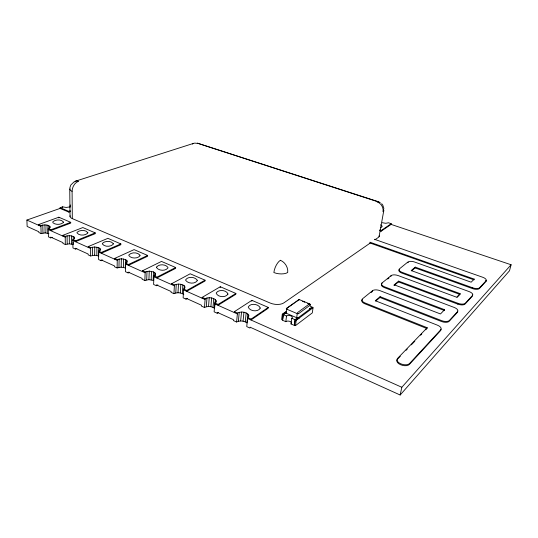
<?xml version="1.0" encoding="UTF-8"?>
<svg xmlns="http://www.w3.org/2000/svg" width="538" height="538" viewBox="0 0 538 538"><rect width="100%" height="100%" fill="white"/><g stroke="black" fill="none" stroke-linecap="round" stroke-linejoin="round"><path stroke-width="0.81" d="M88.225 247.399L88.225 246.592L107.896 238.341L120.848 243.922L120.828 244.716L101.319 253.243L101.326 252.423L120.848 243.922M90.653 247.668L94.722 246.962L98.736 247.702L98.669 255.96L94.675 255.214L90.633 255.947L90.653 247.668L88.225 246.592M92.496 255.402L92.529 247.144M94.675 255.214L94.722 246.962M62.912 236.115L62.899 235.314L82.839 227.554L95.233 232.887L95.226 233.674L75.428 241.696L75.421 240.889L72.879 239.753L72.946 247.944L75.387 249.047L76.9 248.421M96.84 255.409L96.894 247.157M98.736 247.702L99.954 248.509L100.377 249.471L99.927 250.426L98.662 251.239L98.602 259.558L101.151 260.715L102.65 260.042M286.512 308.24L286.465 308.429A1.029 0.525 7.7 0 0 286.774 309.182L297.225 313.634A1.036 0.531 8.2 0 0 298.644 313.607L298.644 313.365M99.933 250.99L99.954 248.509M101.151 260.715L101.164 259.901L114.5 265.927L114.486 266.747L117.109 267.931L121.164 267.144L125.273 267.917L125.475 259.531L121.353 258.758L117.271 259.524L114.735 258.395L114.715 259.215M117.109 267.931L117.271 259.524M118.965 267.352L119.14 258.96M121.164 267.144L121.353 258.758M123.377 267.346L123.572 258.96M125.475 259.531L126.78 260.379L127.271 261.387L126.887 262.396L125.663 263.264L125.455 271.71L128.131 272.921L129.597 272.208M126.712 262.9L126.78 260.379M128.131 272.921L128.152 272.1L142.126 278.415L142.099 279.242L144.85 280.486L148.912 279.639L153.135 280.439L153.498 271.919L149.248 271.125L145.166 271.946L142.503 270.762L142.476 271.596M147.634 255.456L128.454 264.501L128.434 265.335L147.6 256.263L147.634 255.456L134.09 249.619L114.735 258.395M298.644 313.607L310.251 305.073L309.511 303.842L299.222 299.572A1.009 0.773 55 0 0 298.254 300.083L295.631 301.939M144.85 280.486L145.166 271.946M146.692 279.868L147.015 271.34M148.912 279.639L149.248 271.125M151.171 279.841L151.521 271.327M153.498 271.919L154.877 272.813L155.455 273.876L155.139 274.945L153.969 275.866L153.599 284.447L156.403 285.718L157.842 284.958M154.742 275.913L154.877 272.813M155.388 275.429L155.455 273.876M156.403 285.718L156.437 284.878L171.097 291.502L171.05 292.342L173.935 293.654C177.063 292.275 181.037 292.416 183.814 294.521M175.677 267.527L156.888 277.164L156.854 278.011L175.63 268.354L175.677 267.527L161.494 261.421L142.503 270.762M234.286 312.551L234.373 311.67L237.46 313.042C241.017 311.307 246.444 311.636 248.738 315.207L248.677 316.485L247.675 317.595L246.734 326.6L249.988 328.072L250.083 327.191L400.164 395.006L509.493 270.782L511.1 264.757L391.106 224.4L381.139 231.192L379.593 230.661M171.582 284.582L171.629 283.728L190.196 273.781L205.059 280.184L204.998 281.018L186.679 291.314L186.733 290.453L205.059 280.184M173.935 293.654L174.426 284.972C177.58 283.634 181.548 283.768 184.352 285.853L185.025 286.976L184.783 288.112L183.66 289.088L183.122 297.81L186.061 299.141L187.466 298.334M175.765 292.988L176.262 284.326M177.997 292.739L178.508 284.091M180.311 292.941L180.829 284.293M182.348 293.566L182.88 284.911M184.157 289.007L184.352 285.853M186.061 299.141L186.114 298.287L201.508 305.248L201.447 306.102L204.48 307.474C207.655 305.947 211.743 306.209 214.581 308.355L215.308 299.552C212.443 297.433 208.361 297.164 205.153 298.657L202.214 297.353L202.154 298.213M204.48 307.474L205.153 298.657M206.283 306.761L206.969 297.965M208.536 306.492L209.228 297.702M210.896 306.7L211.609 297.911M213.021 307.353L213.741 298.556M215.308 299.552L216.081 300.735L215.926 301.939L214.864 302.981L214.124 311.838L217.218 313.237L218.636 312.343M215.946 302.343L216.081 300.735M217.218 313.237L217.291 312.376L233.479 319.693L233.398 320.561L236.585 322C239.807 320.312 244.017 320.722 246.922 322.894L247.857 313.95M235.893 293.459L218.092 304.421L218.018 305.288L235.805 294.306L235.893 293.459L220.291 286.741L202.214 297.353M220.217 287.581L220.291 286.741M236.585 322L237.46 313.042M238.361 321.24L239.249 312.302M240.634 320.944L241.528 312.013M243.048 321.152L243.963 312.222M245.254 321.838L246.182 312.901M248.563 316.835L248.738 315.207M251.791 301.199L251.878 300.345L268.274 307.4L268.173 308.267L250.984 319.996L251.078 319.108L268.274 307.4M286.256 311.441L282.295 314.266L281.623 319.552L282.658 319.996L283.331 314.71L285.759 312.955A1.029 0.525 7.7 0 1 285.913 312.645M283.553 314.548L282.692 314.165L285.779 311.959M285.759 312.955L285.779 312.8A1.029 0.525 7.7 0 0 286.25 313.25L296.667 317.723A1.036 0.531 8.2 0 0 297.581 317.864L295.167 319.814L294.447 325.134L295.496 325.591L312.302 312.894L313.062 307.716L312.033 307.285L309.78 308.96A1.009 0.511 8.7 0 1 309.646 309.256L298.059 317.857A1.036 0.531 8.2 0 1 297.561 318.019M286.25 313.25L286.774 309.182A1.036 0.424 -67.3 0 1 287.44 307.904L299.222 299.572A1.009 0.41 -67.8 0 1 299.639 299.854M285.779 312.8L283.244 314.609L282.524 320.251L285.799 321.684L286.539 316.035L282.295 314.266M297.581 317.864L295.086 319.72L294.313 325.389L290.991 323.943L291.751 318.281A3.107 1.607 7.8 0 0 290.897 315.88A3.107 1.607 7.8 0 0 286.539 316.035M295.389 319.653L296.263 320.029L299.296 317.77L298.597 317.474M295.496 325.591L296.223 320.271L313.062 307.716M296.263 320.029L299.296 317.756M296.667 317.723L297.225 313.634A1.042 0.417 -67.4 0 1 297.891 312.343L309.511 303.842A1.015 0.397 -67.9 0 1 309.901 304.333L307.702 303.419M309.78 308.96L309.807 308.785A1.009 0.511 8.7 0 0 309.686 308.577M379.068 236.666L383.702 211.057M381.139 231.192L381.274 230.486L391.234 223.7L388.449 222.766L385.793 223.304L382.215 222.692M369.936 242.201L474.173 279.087L471.167 282.194L414.61 262.033A5.239 2.192 11.7 0 0 407.858 262.033L399.485 268.825A5.346 2.293 11.6 0 0 402.108 272.356L460.118 293.634L456.654 297.218L398.194 275.584A5.454 2.401 11.5 0 0 391.106 275.617L382.007 282.995A5.568 2.515 11.4 0 0 384.583 286.815L444.596 309.7L440.481 313.963L379.949 290.641A5.689 2.636 11.2 0 0 372.484 290.715L372.336 291.529L371.092 292.537M391.106 224.4L391.234 223.7M382.007 282.995L381.859 283.795A5.568 2.522 11.4 0 0 384.428 287.622L444.408 310.527L444.596 309.7M375.739 301.045L379.956 297.494L380.11 296.673L441.637 320.635A6.066 2.838 14.2 0 0 449.344 320.487L457.522 311.643A5.931 2.697 14.2 0 0 454.133 307.42L394.226 284.81L394.072 285.611L398.456 281.912L398.618 281.125L458.006 303.318A5.804 2.569 14.2 0 0 465.309 303.217L472.478 295.47A5.689 2.448 14.1 0 0 469.102 291.583L411.2 270.547L415.255 267.137L472.667 287.803A5.568 2.34 14.1 0 0 479.62 287.743L486.016 280.829A5.467 2.239 14 0 0 482.66 277.238L374.387 239.262M390.951 276.404L391.106 275.617M411.617 270.829L415.094 267.904L415.255 267.137M400.164 395.006L401.825 387.273L511.1 264.757M425.847 329.781L427.199 327.716L365.02 302.961A5.817 2.771 11 0 1 362.511 298.805L372.484 290.715M457.044 297.42L459.929 294.427L460.118 293.634M398.456 281.912L457.811 304.131L458.006 303.318M474.173 279.087L473.978 279.854L369.808 242.934M415.094 267.904L472.478 288.59L472.667 287.803M472.478 288.59A5.568 2.34 14.1 0 0 479.425 288.523L485.814 281.596L486.016 280.829M69.879 187.614L70.808 185.038L73.941 181.979M70.034 216.532L69.752 188.999L70.148 188.179M427.199 327.716L397.562 358.402A6.712 3.564 14.2 0 0 400.844 363.829A6.712 3.564 14.2 0 0 409.546 363.52L440.756 329.774A6.207 2.986 14.2 0 0 437.367 325.154L375.295 300.722L380.11 296.673M400.279 356.297L397.374 359.31A6.712 3.571 14.2 0 0 400.655 364.744A6.712 3.571 14.2 0 0 409.351 364.434L440.555 330.628A6.207 2.993 14.3 0 0 440.918 329.121M406.089 350.272L407.253 349.061M411.321 344.845L414.805 341.226M420.622 335.201L421.779 333.997M394.226 284.81L398.618 281.125M387.703 279.04L389.001 277.985M309.807 308.785L312.161 307.037L310.204 306.223M286.465 308.429L294.326 302.867M370.131 243.115L283.849 302.887A9.798 4.876 7 0 1 270.251 303.069L72.321 218.616A8.628 3.416 0 0 1 70.115 215.765M374.959 239.766L378.416 237.379A8.043 3.201 9.8 0 0 379.196 235.839M234.373 311.67L251.878 300.345M72.879 239.753L74.17 238.986L74.681 238.085L74.331 237.177C71.756 235.247 68.158 235.462 65.219 236.343L62.899 235.314M52.28 237.305L50.747 237.897L48.413 236.841L48.225 228.778L49.55 228.051L50.108 227.197L49.826 226.33C47.304 224.44 43.78 224.716 40.895 225.516L38.675 224.528L38.696 225.314M75.421 240.889L95.233 232.887M50.653 229.861L70.713 222.329L70.72 223.109L50.673 230.654L50.653 229.861L48.225 228.778M38.675 224.528L58.844 217.218L70.713 222.329M70.35 211.535L68.797 212.093L60.162 208.448L60.148 207.695L68.79 211.34L70.343 210.782M60.148 207.695L62.623 206.827L66.127 207.446L69.859 206.915M48.924 233.606L45.138 232.907L41.117 233.539L38.823 232.503L38.803 231.723L27.135 226.451L26.9 220.049L60.162 208.388M380.749 227.587L382.188 226.626L381.845 225.704L380.595 224.844M75.502 181.171L193.579 143.364M50.747 237.897L50.727 237.11L62.919 242.618L62.926 243.411L65.327 244.494L69.362 243.815L73.249 244.534L73.229 242.093M197.554 143.216L377.945 201.562M379.72 229.948L381.274 230.486M459.929 294.427L401.953 273.129A5.346 2.3 11.6 0 1 399.33 269.599M379.956 297.494L441.442 321.482A6.066 2.838 14.2 0 0 449.143 321.327L457.32 312.47A5.931 2.703 14.2 0 0 457.603 311.092M427.011 328.57L364.872 303.795A5.81 2.777 11 0 1 362.363 299.632M302.564 301.287L304.764 302.201M291.751 318.281L295.086 319.72M295.167 319.814L296.223 320.271M98.662 251.239L101.326 252.423M125.663 263.264L128.454 264.501M153.969 275.866L156.888 277.164M171.629 283.728L174.426 284.972M183.66 289.088L186.733 290.453M214.864 302.981L218.092 304.421M247.675 317.595L251.078 319.108M26.9 220.049L40.915 226.303M48.238 229.571L65.233 237.144M72.886 240.56L90.653 248.482M98.662 252.053L117.257 260.352M125.643 264.091L145.132 272.786M153.929 276.707L174.379 285.826M183.606 289.948L205.086 299.525M214.79 303.849L237.372 313.923M247.588 318.483L401.825 387.273M90.633 255.947L88.124 254.817L88.124 254.01L75.381 248.253L75.387 249.047M380.258 202.537L198.576 143.545A7.095 4.129 -72.6 0 0 196.41 143.357A7.142 5.313 70.5 0 0 192.369 144.07M72.321 218.616L72.092 191.333L70.754 190.634L69.752 188.999M70.236 204.917L70.189 207.15M381.664 203.673L382.787 205.126L383.903 208.549M40.895 225.516L41.117 233.539M44.936 224.904L45.138 232.907M42.784 225.045L43 233.062M47.021 225.092L47.216 233.095M49.826 226.33L49.859 227.937M48.736 225.597L48.81 228.798M58.844 217.218L58.857 217.991M62.623 206.827L62.637 207.581M65.219 236.343L65.327 244.494M69.274 235.684L69.362 243.815M68.79 211.34L68.797 212.093M67.102 235.846L67.196 243.99M71.406 235.879L71.48 244.01M74.331 237.177L74.345 238.805M73.181 236.404L73.215 240.466M457.811 304.131A5.804 2.569 14.2 0 0 465.114 304.024L472.277 296.263A5.683 2.455 14.1 0 0 472.498 295.006M485.982 280.439A5.461 2.239 14 0 1 485.814 281.596M407.71 262.793A5.239 2.199 11.7 0 1 408.403 262.409M74.271 181.938A8.561 5.501 68.6 0 1 78.508 181.286A8.487 5.931 -66.9 0 0 72.092 191.333M383.379 209.443A8.164 2.993 9.5 0 1 383.043 211.716A8.11 7.014 56.7 0 0 377.071 201.864A8.117 2.898 -71.2 0 1 379.189 202.53M310.11 304.441A1.015 0.504 8.6 0 1 310.251 305.073M291.361 323.62A3.1 1.621 7.9 0 1 290.991 323.943M285.799 321.684A3.1 1.621 7.9 0 1 288.684 321.125A3.1 1.621 7.9 0 1 291.361 322.417M156.632 267.023L156.625 267.689C158.952 270.937 165.448 271.246 167.903 267.998L167.89 267.339C165.529 264.131 159.113 263.855 156.632 267.023M139.981 255.247L139.947 255.873C137.419 258.818 131.124 258.751 128.851 255.537L128.905 254.911C131.474 252.04 137.661 252.093 139.981 255.247M113.316 243.694L113.242 244.292C110.64 246.982 104.547 247.097 102.334 243.929L102.428 243.337C105.058 240.688 111.05 240.573 113.316 243.694M87.822 232.651L87.707 233.216C85.058 235.678 79.14 235.953 76.981 232.84L77.109 232.275C79.785 229.854 85.616 229.578 87.822 232.651M260.264 308.066C258.327 312.349 249.659 311.394 248.22 307.05C250.244 302.833 258.738 303.775 260.264 308.066M63.423 222.08L63.269 222.618C60.552 224.911 55.649 224.978 52.879 222.739L52.885 221.69C55.548 219.47 61.325 219.027 63.423 222.08M227.957 294.051C225.859 297.965 217.52 297.326 216.182 293.049C218.341 289.215 226.559 289.807 227.957 294.051M197.211 280.715C194.897 284.239 188.098 283.728 185.731 280.426L185.691 279.72C188.058 276.256 194.736 276.761 197.143 280.009L197.211 280.715M280.412 260.284A10 4.405 -68.4 0 0 273.869 272.544A9.987 4.593 7 0 0 287.716 272.49A10 7.7 58.3 0 0 280.412 260.284"/></g></svg>
